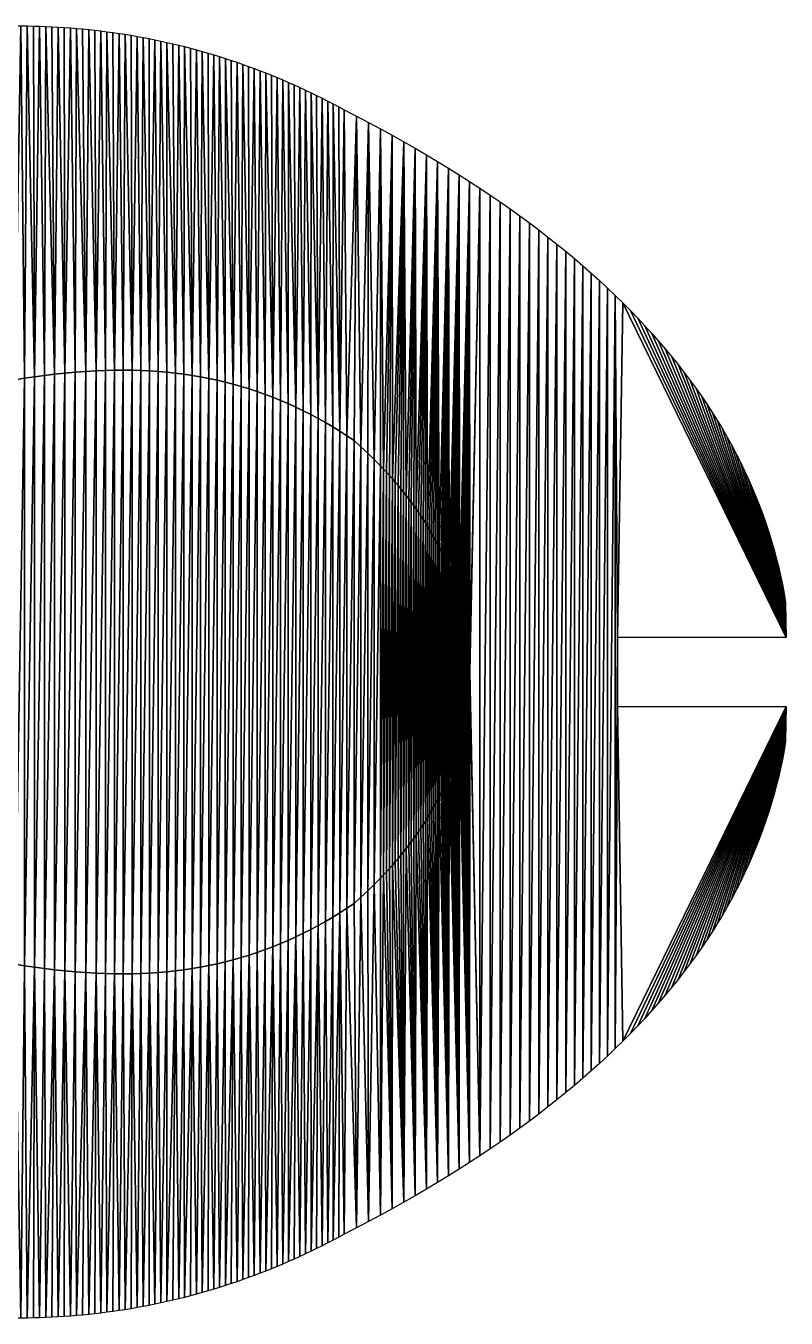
# Model space of a CAD drawing. Extents: x 10 to 917, y 10 to 841.
# Drawn here: x 845.3 to 915.1, y 301.6 to 420.3 of the extents above; entities that cross this region are included whole.
import ezdxf

# ---------------------------------------------------------------- set-up
doc = ezdxf.new("R2010")
doc.units = 0
doc.header["$MEASUREMENT"] = 0
doc.layers.get('0').update_dxf_attribs({"linetype": 'CONTINUOUS'})

msp = doc.modelspace()

# ---------------------------------------------------------------- linework, layer by layer
for p, q in [((844.81, 420.28), (845.39, 420.27)), ((845.39, 420.27), (845.96, 420.26)), ((845.96, 420.26), (846.53, 420.24)), ((846.53, 420.24), (847.1, 420.22)), ((847.1, 420.22), (847.66, 420.2)), ((847.66, 420.2), (848.23, 420.17)), ((848.23, 420.17), (848.8, 420.13)), ((848.8, 420.13), (849.36, 420.09)), ((849.36, 420.09), (849.92, 420.04)), ((849.92, 420.04), (850.48, 419.99)), ((850.48, 419.99), (851.04, 419.94)), ((851.04, 419.94), (851.6, 419.88)), ((851.6, 419.88), (852.16, 419.81)), ((852.16, 419.81), (852.72, 419.74)), ((852.72, 419.74), (853.27, 419.66)), ((853.27, 419.66), (853.83, 419.58)), ((853.83, 419.58), (854.38, 419.5)), ((854.38, 419.5), (854.93, 419.41)), ((854.93, 419.41), (855.49, 419.31)), ((855.49, 419.31), (856.04, 419.21)), ((856.04, 419.21), (856.58, 419.11)), ((856.58, 419.11), (857.13, 419)), ((857.13, 419), (857.68, 418.88)), ((857.68, 418.88), (858.22, 418.76)), ((858.22, 418.76), (858.77, 418.64)), ((858.77, 418.64), (859.31, 418.5)), ((859.31, 418.5), (859.85, 418.37)), ((859.85, 418.37), (860.39, 418.23)), ((860.39, 418.23), (860.93, 418.08)), ((860.93, 418.08), (861.47, 417.93)), ((861.47, 417.93), (862, 417.78)), ((862, 417.78), (862.54, 417.62)), ((862.54, 417.62), (863.07, 417.45)), ((863.07, 417.45), (863.61, 417.28)), ((863.61, 417.28), (864.14, 417.11)), ((864.14, 417.11), (864.67, 416.93)), ((864.67, 416.93), (865.2, 416.74)), ((865.2, 416.74), (865.73, 416.55)), ((865.73, 416.55), (866.25, 416.36)), ((866.25, 416.36), (866.78, 416.16)), ((866.78, 416.16), (867.3, 415.95)), ((867.3, 415.95), (867.83, 415.74)), ((867.83, 415.74), (868.35, 415.53)), ((868.35, 415.53), (868.87, 415.31)), ((868.87, 415.31), (869.39, 415.08)), ((869.39, 415.08), (869.91, 414.85)), ((869.91, 414.85), (870.43, 414.62)), ((870.43, 414.62), (870.94, 414.38)), ((870.94, 414.38), (871.46, 414.14)), ((871.46, 414.14), (871.97, 413.89)), ((871.97, 413.89), (872.48, 413.63)), ((872.48, 413.63), (872.99, 413.37)), ((872.99, 413.37), (873.5, 413.11)), ((873.5, 413.11), (874.01, 412.84)), ((874.01, 412.84), (874.52, 412.56)), ((874.52, 412.56), (875.65, 411.99)), ((875.65, 411.99), (876.75, 411.4)), ((876.75, 411.4), (877.85, 410.82)), ((877.85, 410.82), (878.92, 410.23)), ((878.92, 410.23), (879.99, 409.63)), ((879.99, 409.63), (881.03, 409.03)), ((881.03, 409.03), (882.06, 408.43)), ((882.06, 408.43), (883.08, 407.83)), ((883.08, 407.83), (884.08, 407.22)), ((884.08, 407.22), (885.06, 406.6)), ((885.06, 406.6), (886.03, 405.98)), ((886.03, 405.98), (886.98, 405.36)), ((886.98, 405.36), (887.92, 404.73)), ((887.92, 404.73), (888.84, 404.1)), ((888.84, 404.1), (889.75, 403.46)), ((889.75, 403.46), (890.64, 402.82)), ((890.64, 402.82), (891.52, 402.18)), ((891.52, 402.18), (892.37, 401.53)), ((892.37, 401.53), (893.22, 400.88)), ((893.22, 400.88), (894.05, 400.23)), ((894.05, 400.23), (894.86, 399.57)), ((894.86, 399.57), (895.66, 398.9)), ((895.66, 398.9), (896.44, 398.23)), ((896.44, 398.23), (897.2, 397.56)), ((897.2, 397.56), (897.95, 396.88)), ((897.95, 396.88), (898.69, 396.2)), ((898.69, 396.2), (899.41, 395.52)), ((899.41, 395.52), (900.11, 394.83)), ((900.11, 394.83), (900.8, 394.14)), ((900.8, 394.14), (901.47, 393.44)), ((901.47, 393.44), (902.13, 392.74)), ((902.13, 392.74), (902.77, 392.03)), ((902.77, 392.03), (903.39, 391.32)), ((903.39, 391.32), (904, 390.61)), ((904, 390.61), (904.6, 389.89)), ((904.6, 389.89), (905.18, 389.17)), ((846.98, 388.17), (846.06, 388.05)), ((847.91, 388.28), (846.98, 388.17)), ((848.86, 388.37), (847.91, 388.28)), ((849.81, 388.46), (848.86, 388.37)), ((850.77, 388.53), (849.81, 388.46)), ((851.74, 388.59), (850.77, 388.53)), ((852.57, 388.63), (851.74, 388.59)), ((853.4, 388.65), (852.57, 388.63)), ((854.21, 388.66), (853.4, 388.65)), ((855.03, 388.65), (854.21, 388.66)), ((855.83, 388.63), (855.03, 388.65)), ((856.64, 388.59), (855.83, 388.63)), ((857.43, 388.54), (856.64, 388.59)), ((858.22, 388.47), (857.43, 388.54)), ((859, 388.38), (858.22, 388.47)), ((859.78, 388.28), (859, 388.38)), ((860.55, 388.17), (859.78, 388.28)), ((861.32, 388.04), (860.55, 388.17)), ((905.18, 389.17), (905.74, 388.44)), ((905.74, 388.44), (906.29, 387.71)), ((846.06, 388.05), (845.15, 387.92)), ((862.08, 387.89), (861.32, 388.04)), ((862.83, 387.73), (862.08, 387.89)), ((863.58, 387.55), (862.83, 387.73)), ((864.32, 387.36), (863.58, 387.55)), ((865.06, 387.15), (864.32, 387.36)), ((865.79, 386.93), (865.06, 387.15)), ((906.29, 387.71), (906.82, 386.98)), ((906.82, 386.98), (907.34, 386.24)), ((866.52, 386.69), (865.79, 386.93)), ((867.24, 386.43), (866.52, 386.69)), ((867.95, 386.16), (867.24, 386.43)), ((868.66, 385.88), (867.95, 386.16)), ((869.36, 385.58), (868.66, 385.88)), ((907.34, 386.24), (907.84, 385.5)), ((870.06, 385.26), (869.36, 385.58)), ((870.75, 384.93), (870.06, 385.26)), ((871.43, 384.58), (870.75, 384.93)), ((872.11, 384.22), (871.43, 384.58)), ((907.84, 385.5), (908.32, 384.75)), ((908.32, 384.75), (908.79, 384)), ((872.78, 383.84), (872.11, 384.22)), ((873.45, 383.45), (872.78, 383.84)), ((874.11, 383.04), (873.45, 383.45)), ((908.79, 384), (909.25, 383.25)), ((874.76, 382.62), (874.11, 383.04)), ((875.41, 382.18), (874.76, 382.62)), ((909.25, 383.25), (909.68, 382.49)), ((909.68, 382.49), (910.11, 381.73)), ((876.05, 381.61), (875.41, 382.18)), ((876.67, 381.03), (876.05, 381.61)), ((877.26, 380.45), (876.67, 381.03)), ((910.11, 381.73), (910.51, 380.96)), ((877.84, 379.86), (877.26, 380.45)), ((878.12, 379.57), (877.84, 379.86)), ((910.51, 380.96), (910.91, 380.19)), ((910.91, 380.19), (911.28, 379.41)), ((878.4, 379.27), (878.12, 379.57)), ((878.67, 378.97), (878.4, 379.27)), ((878.94, 378.67), (878.67, 378.97)), ((879.2, 378.37), (878.94, 378.67)), ((911.28, 379.41), (911.64, 378.63)), ((879.46, 378.07), (879.2, 378.37)), ((879.71, 377.76), (879.46, 378.07)), ((879.96, 377.45), (879.71, 377.76)), ((911.64, 378.63), (911.99, 377.85)), ((911.99, 377.85), (912.32, 377.06)), ((880.2, 377.15), (879.96, 377.45)), ((880.44, 376.84), (880.2, 377.15)), ((880.67, 376.52), (880.44, 376.84)), ((880.9, 376.21), (880.67, 376.52)), ((912.32, 377.06), (912.63, 376.27)), ((912.63, 376.27), (912.93, 375.48)), ((881.12, 375.9), (880.9, 376.21)), ((881.34, 375.58), (881.12, 375.9)), ((881.55, 375.26), (881.34, 375.58)), ((881.76, 374.95), (881.55, 375.26)), ((912.93, 375.48), (913.21, 374.68)), ((881.96, 374.63), (881.76, 374.95)), ((882.16, 374.3), (881.96, 374.63)), ((882.35, 373.98), (882.16, 374.3)), ((882.54, 373.65), (882.35, 373.98)), ((913.21, 374.68), (913.48, 373.87)), ((882.72, 373.33), (882.54, 373.65)), ((882.9, 373), (882.72, 373.33)), ((883.08, 372.67), (882.9, 373)), ((913.48, 373.87), (913.73, 373.06)), ((913.73, 373.06), (913.96, 372.25)), ((883.24, 372.34), (883.08, 372.67)), ((883.41, 372.01), (883.24, 372.34)), ((883.57, 371.67), (883.41, 372.01)), ((883.72, 371.34), (883.57, 371.67)), ((913.96, 372.25), (914.18, 371.43)), ((883.87, 371), (883.72, 371.34)), ((884.02, 370.66), (883.87, 371)), ((884.15, 370.32), (884.02, 370.66)), ((914.18, 371.43), (914.39, 370.61)), ((914.39, 370.61), (914.58, 369.79)), ((884.29, 369.98), (884.15, 370.32)), ((884.42, 369.63), (884.29, 369.98)), ((884.54, 369.29), (884.42, 369.63)), ((884.66, 368.94), (884.54, 369.29)), ((914.58, 369.79), (914.75, 368.96)), ((884.78, 368.59), (884.66, 368.94)), ((884.89, 368.24), (884.78, 368.59)), ((884.99, 367.89), (884.89, 368.24)), ((914.75, 368.96), (914.91, 368.13)), ((914.91, 368.13), (915.05, 367.29)), ((885.09, 367.54), (884.99, 367.89)), ((885.19, 367.19), (885.09, 367.54)), ((885.28, 366.83), (885.19, 367.19)), ((885.37, 366.47), (885.28, 366.83)), ((915.05, 367.29), (915.1, 364.1)), ((885.45, 366.11), (885.37, 366.47)), ((885.52, 365.75), (885.45, 366.11)), ((885.59, 365.39), (885.52, 365.75)), ((885.66, 365.03), (885.59, 365.39)), ((885.72, 364.66), (885.66, 365.03)), ((885.78, 364.3), (885.72, 364.66)), ((885.83, 363.93), (885.78, 364.3)), ((885.87, 363.56), (885.83, 363.93)), ((885.91, 363.19), (885.87, 363.56)), ((915.1, 364.1), (899.61, 364.1)), ((899.61, 364.1), (899.61, 360.93)), ((885.95, 362.82), (885.91, 363.19)), ((885.98, 362.44), (885.95, 362.82)), ((886.01, 362.07), (885.98, 362.44)), ((886.03, 361.69), (886.01, 362.07)), ((886.05, 361.31), (886.03, 361.69)), ((886.06, 360.93), (886.05, 361.31)), ((886.05, 360.55), (886.06, 360.93)), ((899.61, 360.93), (899.61, 357.76)), ((885.98, 359.42), (886.01, 359.79)), ((886.01, 359.79), (886.03, 360.17)), ((886.03, 360.17), (886.05, 360.55)), ((885.87, 358.3), (885.91, 358.67)), ((885.91, 358.67), (885.95, 359.04)), ((885.95, 359.04), (885.98, 359.42)), ((885.72, 357.2), (885.78, 357.56)), ((885.78, 357.56), (885.83, 357.93)), ((885.83, 357.93), (885.87, 358.3)), ((899.61, 357.76), (915.1, 357.76)), ((915.1, 357.76), (915.05, 354.57)), ((885.45, 355.75), (885.52, 356.11)), ((885.52, 356.11), (885.59, 356.47)), ((885.59, 356.47), (885.66, 356.83)), ((885.66, 356.83), (885.72, 357.2)), ((885.19, 354.67), (885.28, 355.03)), ((885.28, 355.03), (885.37, 355.39)), ((885.37, 355.39), (885.45, 355.75)), ((884.89, 353.62), (884.99, 353.97)), ((884.99, 353.97), (885.09, 354.32)), ((885.09, 354.32), (885.19, 354.67)), ((914.91, 353.73), (914.75, 352.9)), ((915.05, 354.57), (914.91, 353.73)), ((884.42, 352.23), (884.54, 352.57)), ((884.54, 352.57), (884.66, 352.92)), ((884.66, 352.92), (884.78, 353.27)), ((884.78, 353.27), (884.89, 353.62)), ((914.75, 352.9), (914.58, 352.07)), ((884.02, 351.2), (884.15, 351.54)), ((884.15, 351.54), (884.29, 351.88)), ((884.29, 351.88), (884.42, 352.23)), ((914.58, 352.07), (914.39, 351.25)), ((883.41, 349.86), (883.57, 350.19)), ((883.57, 350.19), (883.72, 350.53)), ((883.72, 350.53), (883.87, 350.86)), ((883.87, 350.86), (884.02, 351.2)), ((914.18, 350.43), (913.96, 349.61)), ((914.39, 351.25), (914.18, 350.43)), ((882.9, 348.86), (883.08, 349.19)), ((883.08, 349.19), (883.24, 349.52)), ((883.24, 349.52), (883.41, 349.86)), ((913.96, 349.61), (913.73, 348.8)), ((882.16, 347.56), (882.35, 347.88)), ((882.35, 347.88), (882.54, 348.21)), ((882.54, 348.21), (882.72, 348.53)), ((882.72, 348.53), (882.9, 348.86)), ((913.48, 347.99), (913.21, 347.19)), ((913.73, 348.8), (913.48, 347.99)), ((881.34, 346.28), (881.55, 346.6)), ((881.55, 346.6), (881.76, 346.92)), ((881.76, 346.92), (881.96, 347.24)), ((881.96, 347.24), (882.16, 347.56)), ((913.21, 347.19), (912.93, 346.39)), ((880.67, 345.34), (880.9, 345.65)), ((880.9, 345.65), (881.12, 345.96)), ((881.12, 345.96), (881.34, 346.28)), ((912.63, 345.59), (912.32, 344.8)), ((912.93, 346.39), (912.63, 345.59)), ((879.71, 344.1), (879.96, 344.41)), ((879.96, 344.41), (880.2, 344.72)), ((880.2, 344.72), (880.44, 345.03)), ((880.44, 345.03), (880.67, 345.34)), ((912.32, 344.8), (911.99, 344.01)), ((878.67, 342.89), (878.94, 343.19)), ((878.94, 343.19), (879.2, 343.49)), ((879.2, 343.49), (879.46, 343.8)), ((879.46, 343.8), (879.71, 344.1)), ((911.64, 343.23), (911.28, 342.45)), ((911.99, 344.01), (911.64, 343.23)), ((877.26, 341.41), (877.84, 342)), ((877.84, 342), (878.12, 342.29)), ((878.12, 342.29), (878.4, 342.59)), ((878.4, 342.59), (878.67, 342.89)), ((911.28, 342.45), (910.91, 341.67)), ((876.05, 340.25), (876.67, 340.83)), ((876.67, 340.83), (877.26, 341.41)), ((910.51, 340.9), (910.11, 340.13)), ((910.91, 341.67), (910.51, 340.9)), ((874.76, 339.24), (875.41, 339.68)), ((875.41, 339.68), (876.05, 340.25)), ((910.11, 340.13), (909.68, 339.37)), ((872.78, 338.02), (873.45, 338.41)), ((873.45, 338.41), (874.11, 338.82)), ((874.11, 338.82), (874.76, 339.24)), ((909.25, 338.61), (908.79, 337.86)), ((909.68, 339.37), (909.25, 338.61)), ((870.75, 336.93), (871.43, 337.28)), ((871.43, 337.28), (872.11, 337.64)), ((872.11, 337.64), (872.78, 338.02)), ((908.32, 337.11), (907.84, 336.36)), ((908.79, 337.86), (908.32, 337.11)), ((867.95, 335.7), (868.66, 335.98)), ((868.66, 335.98), (869.36, 336.28)), ((869.36, 336.28), (870.06, 336.6)), ((870.06, 336.6), (870.75, 336.93)), ((907.84, 336.36), (907.34, 335.62)), ((865.06, 334.71), (865.79, 334.93)), ((865.79, 334.93), (866.52, 335.17)), ((866.52, 335.17), (867.24, 335.43)), ((867.24, 335.43), (867.95, 335.7)), ((906.82, 334.88), (906.29, 334.15)), ((907.34, 335.62), (906.82, 334.88)), ((845.15, 333.94), (846.06, 333.81)), ((846.06, 333.81), (846.98, 333.69)), ((846.98, 333.69), (847.91, 333.58)), ((847.91, 333.58), (848.86, 333.49)), ((859, 333.48), (859.78, 333.58)), ((859.78, 333.58), (860.55, 333.69)), ((860.55, 333.69), (861.32, 333.82)), ((861.32, 333.82), (862.08, 333.97)), ((862.08, 333.97), (862.83, 334.13)), ((862.83, 334.13), (863.58, 334.31)), ((863.58, 334.31), (864.32, 334.5)), ((864.32, 334.5), (865.06, 334.71)), ((906.29, 334.15), (905.74, 333.42)), ((848.86, 333.49), (849.81, 333.4)), ((849.81, 333.4), (850.77, 333.33)), ((850.77, 333.33), (851.74, 333.27)), ((851.74, 333.27), (852.57, 333.23)), ((852.57, 333.23), (853.4, 333.21)), ((853.4, 333.21), (854.21, 333.2)), ((854.21, 333.2), (855.03, 333.21)), ((855.03, 333.21), (855.83, 333.23)), ((855.83, 333.23), (856.64, 333.27)), ((856.64, 333.27), (857.43, 333.32)), ((857.43, 333.32), (858.22, 333.39)), ((858.22, 333.39), (859, 333.48)), ((905.18, 332.69), (904.6, 331.97)), ((905.74, 333.42), (905.18, 332.69)), ((904, 331.25), (903.39, 330.54)), ((904.6, 331.97), (904, 331.25)), ((903.39, 330.54), (902.77, 329.83)), ((902.13, 329.12), (901.47, 328.42)), ((902.77, 329.83), (902.13, 329.12)), ((900.8, 327.72), (900.11, 327.03)), ((901.47, 328.42), (900.8, 327.72)), ((900.11, 327.03), (899.41, 326.34)), ((898.69, 325.66), (897.95, 324.98)), ((899.41, 326.34), (898.69, 325.66)), ((897.2, 324.3), (896.44, 323.63)), ((897.95, 324.98), (897.2, 324.3)), ((895.66, 322.96), (894.86, 322.3)), ((896.44, 323.63), (895.66, 322.96)), ((894.86, 322.3), (894.05, 321.64)), ((893.22, 320.98), (892.37, 320.33)), ((894.05, 321.64), (893.22, 320.98)), ((891.52, 319.68), (890.64, 319.04)), ((892.37, 320.33), (891.52, 319.68)), ((889.75, 318.4), (888.84, 317.76)), ((890.64, 319.04), (889.75, 318.4)), ((887.92, 317.13), (886.98, 316.5)), ((888.84, 317.76), (887.92, 317.13)), ((886.03, 315.88), (885.06, 315.26)), ((886.98, 316.5), (886.03, 315.88)), ((884.08, 314.65), (883.08, 314.04)), ((885.06, 315.26), (884.08, 314.65)), ((882.06, 313.43), (881.03, 312.83)), ((883.08, 314.04), (882.06, 313.43)), ((879.99, 312.23), (878.92, 311.63)), ((881.03, 312.83), (879.99, 312.23)), ((877.85, 311.04), (876.75, 310.46)), ((878.92, 311.63), (877.85, 311.04)), ((875.65, 309.88), (874.52, 309.3)), ((876.75, 310.46), (875.65, 309.88)), ((873.5, 308.75), (872.99, 308.49)), ((874.01, 309.02), (873.5, 308.75)), ((874.52, 309.3), (874.01, 309.02)), ((870.94, 307.48), (870.43, 307.24)), ((871.46, 307.73), (870.94, 307.48)), ((871.97, 307.98), (871.46, 307.73)), ((872.48, 308.23), (871.97, 307.98)), ((872.99, 308.49), (872.48, 308.23)), ((868.35, 306.33), (867.83, 306.12)), ((868.87, 306.55), (868.35, 306.33)), ((869.39, 306.78), (868.87, 306.55)), ((869.91, 307.01), (869.39, 306.78)), ((870.43, 307.24), (869.91, 307.01)), ((865.2, 305.12), (864.67, 304.93)), ((865.73, 305.31), (865.2, 305.12)), ((866.25, 305.5), (865.73, 305.31)), ((866.78, 305.7), (866.25, 305.5)), ((867.3, 305.91), (866.78, 305.7)), ((867.83, 306.12), (867.3, 305.91)), ((861.47, 303.93), (860.93, 303.78)), ((862, 304.08), (861.47, 303.93)), ((862.54, 304.24), (862, 304.08)), ((863.07, 304.41), (862.54, 304.24)), ((863.61, 304.58), (863.07, 304.41)), ((864.14, 304.75), (863.61, 304.58)), ((864.67, 304.93), (864.14, 304.75)), ((856.58, 302.75), (856.04, 302.65)), ((857.13, 302.86), (856.58, 302.75)), ((857.68, 302.98), (857.13, 302.86)), ((858.22, 303.1), (857.68, 302.98)), ((858.77, 303.23), (858.22, 303.1)), ((859.31, 303.36), (858.77, 303.23)), ((859.85, 303.49), (859.31, 303.36)), ((860.39, 303.63), (859.85, 303.49)), ((860.93, 303.78), (860.39, 303.63)), ((845.39, 301.59), (844.81, 301.58)), ((845.96, 301.6), (845.39, 301.59)), ((846.53, 301.62), (845.96, 301.6)), ((847.1, 301.64), (846.53, 301.62)), ((847.66, 301.66), (847.1, 301.64)), ((848.23, 301.69), (847.66, 301.66)), ((848.8, 301.73), (848.23, 301.69)), ((849.36, 301.77), (848.8, 301.73)), ((849.92, 301.82), (849.36, 301.77)), ((850.48, 301.87), (849.92, 301.82)), ((851.04, 301.92), (850.48, 301.87)), ((851.6, 301.98), (851.04, 301.92)), ((852.16, 302.05), (851.6, 301.98)), ((852.72, 302.12), (852.16, 302.05)), ((853.27, 302.2), (852.72, 302.12)), ((853.83, 302.28), (853.27, 302.2)), ((854.38, 302.36), (853.83, 302.28)), ((854.93, 302.45), (854.38, 302.36)), ((855.49, 302.55), (854.93, 302.45)), ((856.04, 302.65), (855.49, 302.55))]:
    msp.add_line(p, q)

# ---------------------------------------------------------------- meshes
mesh = msp.add_polyface()
corners = [(823.85, 379.45), (825.24, 418.07), (824.47, 379.91), (825.1, 380.36), (825.75, 380.8), (826.95, 418.24), (826.4, 381.23), (827.06, 381.64), (828.55, 418.4), (827.73, 382.05), (828.42, 382.44), (829.11, 382.82), (830.05, 418.56), (829.82, 383.18), (830.53, 383.54), (831.46, 418.72), (831.25, 383.88), (831.99, 384.21), (832.76, 418.88), (832.74, 384.53), (833.49, 384.84), (833.97, 419.04), (834.26, 385.14), (835.07, 419.2), (835.03, 385.42), (835.82, 385.7), (836.08, 419.35), (836.62, 385.96), (836.98, 419.5), (837.42, 386.21), (837.79, 419.66), (838.24, 386.44), (838.15, 419.73), (838.49, 419.81), (839.07, 386.67), (838.81, 419.88), (839.1, 419.96), (839.91, 386.88), (839.37, 420.03), (839.61, 420.11), (840.19, 420.15), (840.76, 387.09), (840.77, 420.18), (841.61, 387.28), (841.35, 420.21), (841.93, 420.23), (842.48, 387.45), (842.51, 420.25), (843.36, 387.62), (843.09, 420.27), (843.66, 420.28), (844.25, 387.78), (844.24, 420.28), (844.81, 420.28), (845.15, 387.92), (845.39, 420.27), (846.06, 388.05)]
mesh.append_faces([[corners[k] for k in face] for face in [(0, 1, 2), (2, 1, 3), (3, 1, 4), (4, 5, 6), (6, 5, 7), (7, 8, 9), (9, 8, 10), (10, 8, 11), (11, 12, 13), (13, 12, 14), (14, 15, 16), (16, 15, 17), (17, 18, 19), (19, 18, 20), (20, 21, 22), (22, 23, 24), (24, 23, 25), (25, 26, 27), (27, 28, 29), (29, 30, 31), (31, 33, 34), (34, 36, 37), (37, 40, 41), (41, 42, 43), (43, 45, 46), (46, 47, 48), (48, 50, 51), (51, 53, 54), (54, 55, 56)]], dxfattribs={"vtx0": -1, "vtx1": -1})
mesh.append_faces([[corners[k] for k in face] for face in [(4, 1, 5), (7, 5, 8), (11, 8, 12), (14, 12, 15), (17, 15, 18), (20, 18, 21), (22, 21, 23), (25, 23, 26), (27, 26, 28), (29, 28, 30), (31, 30, 32), (31, 32, 33), (34, 33, 35), (34, 35, 36), (37, 36, 38), (37, 38, 39), (37, 39, 40), (41, 40, 42), (43, 42, 44), (43, 44, 45), (46, 45, 47), (48, 47, 49), (48, 49, 50), (51, 50, 52), (51, 52, 53), (54, 53, 55)]], dxfattribs={"vtx0": -1, "vtx2": -1})
mesh = msp.add_polyface()
corners = [(846.06, 388.05), (845.39, 420.27), (845.96, 420.26), (846.53, 420.24), (846.98, 388.17), (847.1, 420.22), (847.91, 388.28), (847.66, 420.2), (848.23, 420.17), (848.86, 388.37), (848.8, 420.13), (849.36, 420.09), (849.81, 388.46), (849.92, 420.04), (850.77, 388.53), (850.48, 419.99), (851.04, 419.94), (851.74, 388.59), (851.6, 419.88), (852.16, 419.81), (852.57, 388.63), (852.72, 419.74), (853.4, 388.65), (853.27, 419.66), (853.83, 419.58), (854.21, 388.66), (854.38, 419.5), (855.03, 388.65), (854.93, 419.41), (855.49, 419.31), (855.83, 388.63), (856.04, 419.21), (856.64, 388.59), (856.58, 419.11), (857.13, 419), (857.43, 388.54), (857.68, 418.88), (858.22, 388.47), (858.22, 418.76), (859, 388.38), (858.77, 418.64), (859.31, 418.5), (859.78, 388.28), (859.85, 418.37), (860.55, 388.17), (860.39, 418.23), (860.93, 418.08), (861.32, 388.04), (861.47, 417.93), (862.08, 387.89), (862, 417.78), (862.54, 417.62), (862.83, 387.73), (863.07, 417.45), (863.58, 387.55), (863.61, 417.28)]
mesh.append_faces([[corners[k] for k in face] for face in [(0, 3, 4), (4, 5, 6), (6, 8, 9), (9, 11, 12), (12, 13, 14), (14, 16, 17), (17, 19, 20), (20, 21, 22), (22, 24, 25), (25, 26, 27), (27, 29, 30), (30, 31, 32), (32, 34, 35), (35, 36, 37), (37, 38, 39), (39, 41, 42), (42, 43, 44), (44, 46, 47), (47, 48, 49), (49, 51, 52), (52, 53, 54)]], dxfattribs={"vtx0": -1, "vtx1": -1})
mesh.append_faces([[corners[k] for k in face] for face in [(0, 1, 2), (0, 2, 3), (4, 3, 5), (6, 5, 7), (6, 7, 8), (9, 8, 10), (9, 10, 11), (12, 11, 13), (14, 13, 15), (14, 15, 16), (17, 16, 18), (17, 18, 19), (20, 19, 21), (22, 21, 23), (22, 23, 24), (25, 24, 26), (27, 26, 28), (27, 28, 29), (30, 29, 31), (32, 31, 33), (32, 33, 34), (35, 34, 36), (37, 36, 38), (39, 38, 40), (39, 40, 41), (42, 41, 43), (44, 43, 45), (44, 45, 46), (47, 46, 48), (49, 48, 50), (49, 50, 51), (52, 51, 53), (54, 53, 55)]], dxfattribs={"vtx0": -1, "vtx2": -1})
mesh = msp.add_polyface()
corners = [(863.58, 387.55), (863.61, 417.28), (864.32, 387.36), (864.14, 417.11), (864.67, 416.93), (865.06, 387.15), (865.2, 416.74), (865.79, 386.93), (865.73, 416.55), (866.25, 416.36), (866.52, 386.69), (866.78, 416.16), (867.24, 386.43), (867.3, 415.95), (867.95, 386.16), (867.83, 415.74), (868.35, 415.53), (868.66, 385.88), (868.87, 415.31), (869.36, 385.58), (869.39, 415.08), (870.06, 385.26), (869.91, 414.85), (870.43, 414.62), (870.75, 384.93), (870.94, 414.38), (871.43, 384.58), (871.46, 414.14), (872.11, 384.22), (871.97, 413.89), (872.48, 413.63), (872.78, 383.84), (872.99, 413.37), (873.45, 383.45), (873.5, 413.11), (874.11, 383.04), (874.01, 412.84), (874.52, 412.56), (874.76, 382.62), (875.65, 411.99), (875.41, 382.18), (876.05, 381.61), (876.75, 411.4), (876.67, 381.03), (877.26, 380.45), (877.85, 410.82), (877.84, 379.86), (878.12, 379.57), (878.92, 410.23), (878.4, 379.27), (878.67, 378.97), (878.94, 378.67), (879.99, 409.63), (879.2, 378.37), (879.46, 378.07), (879.71, 377.76), (879.96, 377.45)]
mesh.append_faces([[corners[k] for k in face] for face in [(0, 1, 2), (2, 4, 5), (5, 6, 7), (7, 9, 10), (10, 11, 12), (12, 13, 14), (14, 16, 17), (17, 18, 19), (19, 20, 21), (21, 23, 24), (24, 25, 26), (26, 27, 28), (28, 30, 31), (31, 32, 33), (33, 34, 35), (35, 37, 38), (38, 39, 40), (40, 39, 41), (41, 42, 43), (43, 42, 44), (44, 45, 46), (46, 45, 47), (47, 48, 49), (49, 48, 50), (50, 48, 51), (51, 52, 53), (53, 52, 54), (54, 52, 55), (55, 52, 56)]], dxfattribs={"vtx0": -1, "vtx1": -1})
mesh.append_faces([[corners[k] for k in face] for face in [(2, 1, 3), (2, 3, 4), (5, 4, 6), (7, 6, 8), (7, 8, 9), (10, 9, 11), (12, 11, 13), (14, 13, 15), (14, 15, 16), (17, 16, 18), (19, 18, 20), (21, 20, 22), (21, 22, 23), (24, 23, 25), (26, 25, 27), (28, 27, 29), (28, 29, 30), (31, 30, 32), (33, 32, 34), (35, 34, 36), (35, 36, 37), (38, 37, 39), (41, 39, 42), (44, 42, 45), (47, 45, 48), (51, 48, 52)]], dxfattribs={"vtx0": -1, "vtx2": -1})
mesh = msp.add_polyface()
corners = [(879.96, 377.45), (879.99, 409.63), (880.2, 377.15), (881.03, 409.03), (880.44, 376.84), (880.67, 376.52), (880.9, 376.21), (881.12, 375.9), (882.06, 408.43), (881.34, 375.58), (881.55, 375.26), (881.76, 374.95), (881.96, 374.63), (882.16, 374.3), (883.08, 407.83), (882.35, 373.98), (882.54, 373.65), (882.72, 373.33), (882.9, 373), (883.08, 372.67), (883.24, 372.34), (884.08, 407.22), (883.41, 372.01), (883.57, 371.67), (883.72, 371.34), (883.87, 371), (884.02, 370.66), (884.15, 370.32), (885.06, 406.6), (884.29, 369.98), (884.42, 369.63), (884.54, 369.29), (884.66, 368.94), (884.78, 368.59), (884.89, 368.24), (884.99, 367.89), (885.09, 367.54), (886.03, 405.98), (885.19, 367.19), (885.28, 366.83), (885.37, 366.47), (885.45, 366.11), (885.52, 365.75), (886.05, 361.31), (886.98, 405.36), (899.61, 364.1), (899.41, 395.52), (900.11, 394.83), (915.1, 364.1), (900.8, 394.14), (901.47, 393.44), (902.13, 392.74), (902.77, 392.03), (903.39, 391.32), (904, 390.61), (904.6, 389.89), (905.18, 389.17), (905.74, 388.44), (906.29, 387.71), (906.82, 386.98), (907.34, 386.24)]
mesh.append_faces([[corners[k] for k in face] for face in [(0, 1, 2), (2, 3, 4), (4, 3, 5), (5, 3, 6), (6, 3, 7), (7, 8, 9), (9, 8, 10), (10, 8, 11), (11, 8, 12), (12, 8, 13), (13, 14, 15), (15, 14, 16), (16, 14, 17), (17, 14, 18), (18, 14, 19), (19, 14, 20), (20, 21, 22), (22, 21, 23), (23, 21, 24), (24, 21, 25), (25, 21, 26), (26, 21, 27), (27, 28, 29), (29, 28, 30), (30, 28, 31), (31, 28, 32), (32, 28, 33), (33, 28, 34), (34, 28, 35), (35, 28, 36), (36, 37, 38), (38, 37, 39), (39, 37, 40), (40, 37, 41), (41, 37, 42)]], dxfattribs={"vtx0": -1, "vtx1": -1})
mesh.append_faces([[corners[k] for k in face] for face in [(2, 1, 3), (7, 3, 8), (13, 8, 14), (20, 14, 21), (27, 21, 28), (36, 28, 37), (43, 37, 44), (45, 46, 47), (48, 47, 49), (48, 49, 50), (48, 50, 51), (48, 51, 52), (48, 52, 53), (48, 53, 54), (48, 54, 55), (48, 55, 56), (48, 56, 57), (48, 57, 58), (48, 58, 59), (48, 59, 60)]], dxfattribs={"vtx0": -1, "vtx2": -1})
mesh = msp.add_polyface()
corners = [(885.52, 365.75), (886.03, 405.98), (885.59, 365.39), (885.66, 365.03), (885.72, 364.66), (885.78, 364.3), (885.83, 363.93), (885.87, 363.56), (885.91, 363.19), (885.95, 362.82), (885.98, 362.44), (886.01, 362.07), (886.03, 361.69), (886.05, 361.31), (886.98, 405.36), (886.06, 360.93), (886.98, 316.5), (887.92, 404.73), (887.92, 317.13), (888.84, 404.1), (888.84, 317.76), (889.75, 403.46), (889.75, 318.4), (890.64, 402.82), (890.64, 319.04), (891.52, 402.18), (891.52, 319.68), (892.37, 401.53), (892.37, 320.33), (893.22, 400.88), (893.22, 320.98), (894.05, 400.23), (894.05, 321.64), (894.86, 399.57), (894.86, 322.3), (895.66, 398.9), (895.66, 322.96), (896.44, 398.23), (896.44, 323.63), (897.2, 397.56), (897.2, 324.3), (897.95, 396.88), (897.95, 324.98), (898.69, 396.2), (898.69, 325.66), (899.41, 395.52), (899.41, 326.34), (899.61, 364.1), (900.11, 394.83), (915.1, 364.1), (907.34, 386.24), (907.84, 385.5), (908.32, 384.75), (908.79, 384), (909.25, 383.25), (909.68, 382.49), (910.11, 381.73), (910.51, 380.96), (910.91, 380.19), (911.28, 379.41), (911.64, 378.63), (911.99, 377.85), (912.32, 377.06), (912.63, 376.27), (912.93, 375.48), (913.21, 374.68), (913.48, 373.87), (913.73, 373.06), (913.96, 372.25), (914.18, 371.43), (914.39, 370.61), (914.58, 369.79), (914.75, 368.96), (914.91, 368.13), (915.05, 367.29), (899.61, 357.76), (899.61, 360.93)]
mesh.append_faces([[corners[k] for k in face] for face in [(49, 73, 74), (75, 47, 76)]], dxfattribs={"vtx0": -1})
mesh.append_faces([[corners[k] for k in face] for face in [(0, 1, 2), (2, 1, 3), (3, 1, 4), (4, 1, 5), (5, 1, 6), (6, 1, 7), (7, 1, 8), (8, 1, 9), (9, 1, 10), (10, 1, 11), (11, 1, 12), (12, 1, 13), (13, 14, 15), (47, 48, 49)]], dxfattribs={"vtx0": -1, "vtx1": -1})
mesh.append_faces([[corners[k] for k in face] for face in [(46, 45, 47)]], dxfattribs={"vtx0": -1, "vtx1": -1, "vtx2": -1})
mesh.append_faces([[corners[k] for k in face] for face in [(16, 14, 17), (18, 17, 19), (20, 19, 21), (22, 21, 23), (24, 23, 25), (26, 25, 27), (28, 27, 29), (30, 29, 31), (32, 31, 33), (34, 33, 35), (36, 35, 37), (38, 37, 39), (40, 39, 41), (42, 41, 43), (44, 43, 45), (49, 50, 51), (49, 51, 52), (49, 52, 53), (49, 53, 54), (49, 54, 55), (49, 55, 56), (49, 56, 57), (49, 57, 58), (49, 58, 59), (49, 59, 60), (49, 60, 61), (49, 61, 62), (49, 62, 63), (49, 63, 64), (49, 64, 65), (49, 65, 66), (49, 66, 67), (49, 67, 68), (49, 68, 69), (49, 69, 70), (49, 70, 71), (49, 71, 72), (49, 72, 73)]], dxfattribs={"vtx0": -1, "vtx2": -1})
mesh = msp.add_polyface()
corners = [(886.03, 315.88), (885.52, 356.11), (885.59, 356.47), (885.66, 356.83), (885.72, 357.2), (885.78, 357.56), (885.83, 357.93), (885.87, 358.3), (885.91, 358.67), (885.95, 359.04), (885.98, 359.42), (886.01, 359.79), (886.03, 360.17), (886.05, 360.55), (886.98, 316.5), (886.06, 360.93), (886.98, 405.36), (887.92, 404.73), (887.92, 317.13), (888.84, 404.1), (888.84, 317.76), (889.75, 403.46), (889.75, 318.4), (890.64, 402.82), (890.64, 319.04), (891.52, 402.18), (891.52, 319.68), (892.37, 401.53), (892.37, 320.33), (893.22, 400.88), (893.22, 320.98), (894.05, 400.23), (894.05, 321.64), (894.86, 399.57), (894.86, 322.3), (895.66, 398.9), (895.66, 322.96), (896.44, 398.23), (896.44, 323.63), (897.2, 397.56), (897.2, 324.3), (897.95, 396.88), (897.95, 324.98), (898.69, 396.2), (898.69, 325.66), (899.41, 395.52), (899.41, 326.34), (899.61, 357.76), (899.61, 364.1), (900.11, 327.03), (915.1, 357.76), (907.34, 335.62), (907.84, 336.36), (908.32, 337.11), (908.79, 337.86), (909.25, 338.61), (909.68, 339.37), (910.11, 340.13), (910.51, 340.9), (910.91, 341.67), (911.28, 342.45), (911.64, 343.23), (911.99, 344.01), (912.32, 344.8), (912.63, 345.59), (912.93, 346.39), (913.21, 347.19), (913.48, 347.99), (913.73, 348.8), (913.96, 349.61), (914.18, 350.43), (914.39, 351.25), (914.58, 352.07), (914.75, 352.9), (914.91, 353.73), (915.05, 354.57)]
mesh.append_faces([[corners[k] for k in face] for face in [(74, 50, 75)]], dxfattribs={"vtx0": -1})
mesh.append_faces([[corners[k] for k in face] for face in [(14, 17, 18), (18, 19, 20), (20, 21, 22), (22, 23, 24), (24, 25, 26), (26, 27, 28), (28, 29, 30), (30, 31, 32), (32, 33, 34), (34, 35, 36), (36, 37, 38), (38, 39, 40), (40, 41, 42), (42, 43, 44), (44, 45, 46), (51, 50, 52), (52, 50, 53), (53, 50, 54), (54, 50, 55), (55, 50, 56), (56, 50, 57), (57, 50, 58), (58, 50, 59), (59, 50, 60), (60, 50, 61), (61, 50, 62), (62, 50, 63), (63, 50, 64), (64, 50, 65), (65, 50, 66), (66, 50, 67), (67, 50, 68), (68, 50, 69), (69, 50, 70), (70, 50, 71), (71, 50, 72), (72, 50, 73), (73, 50, 74)]], dxfattribs={"vtx0": -1, "vtx1": -1})
mesh.append_faces([[corners[k] for k in face] for face in [(14, 15, 16), (47, 46, 48)]], dxfattribs={"vtx0": -1, "vtx1": -1, "vtx2": -1})
mesh.append_faces([[corners[k] for k in face] for face in [(0, 1, 2), (0, 2, 3), (0, 3, 4), (0, 4, 5), (0, 5, 6), (0, 6, 7), (0, 7, 8), (0, 8, 9), (0, 9, 10), (0, 10, 11), (0, 11, 12), (0, 12, 13), (14, 13, 15), (49, 47, 50)]], dxfattribs={"vtx0": -1, "vtx2": -1})
mesh = msp.add_polyface()
corners = [(830.53, 338.32), (830.53, 383.54), (831.25, 383.88), (831.25, 337.98), (831.99, 384.21), (831.99, 337.65), (832.74, 384.53), (832.74, 337.33), (833.49, 384.84), (833.49, 337.02), (834.26, 385.14), (834.26, 336.72), (835.03, 385.42), (835.03, 336.44), (835.82, 385.7), (835.82, 336.16), (836.62, 385.96), (836.62, 335.9), (837.42, 386.21), (837.42, 335.65), (838.24, 386.44), (838.24, 335.42), (839.07, 386.67), (839.07, 335.19), (839.91, 386.88), (839.91, 334.98), (840.76, 387.09), (840.76, 334.78), (841.61, 387.28), (841.61, 334.59), (842.48, 387.45), (842.48, 334.41), (843.36, 387.62), (843.36, 334.24), (844.25, 387.78), (844.25, 334.09), (845.15, 387.92), (845.15, 333.94), (846.06, 388.05), (846.06, 333.81), (846.98, 388.17)]
mesh.append_faces([[corners[k] for k in face] for face in [(0, 2, 3), (3, 4, 5), (5, 6, 7), (7, 8, 9), (9, 10, 11), (11, 12, 13), (13, 14, 15), (15, 16, 17), (17, 18, 19), (19, 20, 21), (21, 22, 23), (23, 24, 25), (25, 26, 27), (27, 28, 29), (29, 30, 31), (31, 32, 33), (33, 34, 35), (35, 36, 37), (37, 38, 39)]], dxfattribs={"vtx0": -1, "vtx1": -1})
mesh.append_faces([[corners[k] for k in face] for face in [(0, 1, 2), (3, 2, 4), (5, 4, 6), (7, 6, 8), (9, 8, 10), (11, 10, 12), (13, 12, 14), (15, 14, 16), (17, 16, 18), (19, 18, 20), (21, 20, 22), (23, 22, 24), (25, 24, 26), (27, 26, 28), (29, 28, 30), (31, 30, 32), (33, 32, 34), (35, 34, 36), (37, 36, 38), (39, 38, 40)]], dxfattribs={"vtx0": -1, "vtx2": -1})
mesh = msp.add_polyface()
corners = [(846.06, 333.81), (846.98, 388.17), (846.98, 333.69), (847.91, 388.28), (847.91, 333.58), (848.86, 388.37), (848.86, 333.49), (849.81, 388.46), (849.81, 333.4), (850.77, 388.53), (850.77, 333.33), (851.74, 388.59), (851.74, 333.27), (852.57, 388.63), (852.57, 333.23), (853.4, 388.65), (853.4, 333.21), (854.21, 388.66), (854.21, 333.2), (855.03, 388.65), (855.03, 333.21), (855.83, 388.63), (855.83, 333.23), (856.64, 388.59), (856.64, 333.27), (857.43, 388.54), (857.43, 333.32), (858.22, 388.47), (858.22, 333.39), (859, 388.38), (859, 333.48), (859.78, 388.28), (859.78, 333.58), (860.55, 388.17), (860.55, 333.69), (861.32, 388.04), (861.32, 333.82), (862.08, 387.89), (862.08, 333.97), (862.83, 387.73), (862.83, 334.13)]
mesh.append_faces([[corners[k] for k in face] for face in [(0, 1, 2), (2, 3, 4), (4, 5, 6), (6, 7, 8), (8, 9, 10), (10, 11, 12), (12, 13, 14), (14, 15, 16), (16, 17, 18), (18, 19, 20), (20, 21, 22), (22, 23, 24), (24, 25, 26), (26, 27, 28), (28, 29, 30), (30, 31, 32), (32, 33, 34), (34, 35, 36), (36, 37, 38), (38, 39, 40)]], dxfattribs={"vtx0": -1, "vtx1": -1})
mesh.append_faces([[corners[k] for k in face] for face in [(2, 1, 3), (4, 3, 5), (6, 5, 7), (8, 7, 9), (10, 9, 11), (12, 11, 13), (14, 13, 15), (16, 15, 17), (18, 17, 19), (20, 19, 21), (22, 21, 23), (24, 23, 25), (26, 25, 27), (28, 27, 29), (30, 29, 31), (32, 31, 33), (34, 33, 35), (36, 35, 37), (38, 37, 39)]], dxfattribs={"vtx0": -1, "vtx2": -1})
mesh = msp.add_polyface()
corners = [(862.83, 334.13), (862.83, 387.73), (863.58, 387.55), (863.58, 334.31), (864.32, 387.36), (864.32, 334.5), (865.06, 387.15), (865.06, 334.71), (865.79, 386.93), (865.79, 334.93), (866.52, 386.69), (866.52, 335.17), (867.24, 386.43), (867.24, 335.43), (867.95, 386.16), (867.95, 335.7), (868.66, 385.88), (868.66, 335.98), (869.36, 385.58), (869.36, 336.28), (870.06, 385.26), (870.06, 336.6), (870.75, 384.93), (870.75, 336.93), (871.43, 384.58), (871.43, 337.28), (872.11, 384.22), (872.11, 337.64), (872.78, 383.84), (872.78, 338.02), (873.45, 383.45), (873.45, 338.41), (874.11, 383.04), (874.11, 338.82), (874.76, 382.62), (874.76, 339.24), (875.41, 382.18), (875.41, 339.68), (876.05, 381.61), (876.05, 340.25)]
mesh.append_faces([[corners[k] for k in face] for face in [(0, 2, 3), (3, 4, 5), (5, 6, 7), (7, 8, 9), (9, 10, 11), (11, 12, 13), (13, 14, 15), (15, 16, 17), (17, 18, 19), (19, 20, 21), (21, 22, 23), (23, 24, 25), (25, 26, 27), (27, 28, 29), (29, 30, 31), (31, 32, 33), (33, 34, 35), (35, 36, 37), (37, 38, 39)]], dxfattribs={"vtx0": -1, "vtx1": -1})
mesh.append_faces([[corners[k] for k in face] for face in [(0, 1, 2), (3, 2, 4), (5, 4, 6), (7, 6, 8), (9, 8, 10), (11, 10, 12), (13, 12, 14), (15, 14, 16), (17, 16, 18), (19, 18, 20), (21, 20, 22), (23, 22, 24), (25, 24, 26), (27, 26, 28), (29, 28, 30), (31, 30, 32), (33, 32, 34), (35, 34, 36), (37, 36, 38)]], dxfattribs={"vtx0": -1, "vtx2": -1})
mesh = msp.add_polyface()
corners = [(876.05, 340.25), (876.05, 381.61), (876.67, 381.03), (876.67, 340.83), (877.26, 380.45), (877.26, 341.41), (877.84, 379.86), (877.84, 342), (878.12, 379.57), (878.12, 342.29), (878.4, 379.27), (878.4, 342.59), (878.67, 378.97), (878.67, 342.89), (878.94, 378.67), (878.94, 343.19), (879.2, 378.37), (879.2, 343.49), (879.46, 378.07), (879.46, 343.8), (879.71, 377.76), (879.71, 344.1), (879.96, 377.45), (879.96, 344.41), (880.2, 377.15), (880.2, 344.72), (880.44, 376.84), (880.44, 345.03), (880.67, 376.52), (880.67, 345.34), (880.9, 376.21), (880.9, 345.65), (881.12, 375.9), (881.12, 345.96), (881.34, 375.58), (881.34, 346.28), (881.55, 375.26), (881.55, 346.6), (881.76, 374.95), (881.76, 346.92), (881.96, 374.63)]
mesh.append_faces([[corners[k] for k in face] for face in [(0, 2, 3), (3, 4, 5), (5, 6, 7), (7, 8, 9), (9, 10, 11), (11, 12, 13), (13, 14, 15), (15, 16, 17), (17, 18, 19), (19, 20, 21), (21, 22, 23), (23, 24, 25), (25, 26, 27), (27, 28, 29), (29, 30, 31), (31, 32, 33), (33, 34, 35), (35, 36, 37), (37, 38, 39)]], dxfattribs={"vtx0": -1, "vtx1": -1})
mesh.append_faces([[corners[k] for k in face] for face in [(0, 1, 2), (3, 2, 4), (5, 4, 6), (7, 6, 8), (9, 8, 10), (11, 10, 12), (13, 12, 14), (15, 14, 16), (17, 16, 18), (19, 18, 20), (21, 20, 22), (23, 22, 24), (25, 24, 26), (27, 26, 28), (29, 28, 30), (31, 30, 32), (33, 32, 34), (35, 34, 36), (37, 36, 38), (39, 38, 40)]], dxfattribs={"vtx0": -1, "vtx2": -1})
mesh = msp.add_polyface()
corners = [(881.76, 346.92), (881.96, 374.63), (881.96, 347.24), (882.16, 374.3), (882.16, 347.56), (882.35, 373.98), (882.35, 347.88), (882.54, 373.65), (882.54, 348.21), (882.72, 373.33), (882.72, 348.53), (882.9, 373), (882.9, 348.86), (883.08, 372.67), (883.08, 349.19), (883.24, 372.34), (883.24, 349.52), (883.41, 372.01), (883.41, 349.86), (883.57, 371.67), (883.57, 350.19), (883.72, 371.34), (883.72, 350.53), (883.87, 371), (883.87, 350.86), (884.02, 370.66), (884.02, 351.2), (884.15, 370.32), (884.15, 351.54), (884.29, 369.98), (884.29, 351.88), (884.42, 369.63), (884.42, 352.23), (884.54, 369.29), (884.54, 352.57), (884.66, 368.94), (884.66, 352.92), (884.78, 368.59), (884.78, 353.27), (884.89, 368.24), (884.89, 353.62), (884.99, 367.89), (884.99, 353.97), (885.09, 367.54), (885.09, 354.32), (885.19, 367.19), (885.19, 354.67), (885.28, 366.83), (885.28, 355.03), (885.37, 366.47), (885.37, 355.39), (885.45, 366.11), (885.45, 355.75), (885.52, 365.75), (885.52, 356.11), (885.59, 365.39), (885.59, 356.47), (885.66, 365.03), (885.66, 356.83), (885.72, 364.66), (885.72, 357.2), (885.78, 364.3), (885.78, 357.56), (885.83, 363.93), (885.83, 357.93), (885.87, 363.56), (885.87, 358.3), (885.91, 363.19), (885.91, 358.67), (885.95, 362.82), (885.95, 359.04), (885.98, 362.44), (885.98, 359.42), (886.01, 362.07), (886.01, 359.79), (886.03, 361.69), (886.03, 360.17), (886.05, 361.31), (886.05, 360.55)]
mesh.append_faces([[corners[k] for k in face] for face in [(0, 1, 2), (2, 3, 4), (4, 5, 6), (6, 7, 8), (8, 9, 10), (10, 11, 12), (12, 13, 14), (14, 15, 16), (16, 17, 18), (18, 19, 20), (20, 21, 22), (22, 23, 24), (24, 25, 26), (26, 27, 28), (28, 29, 30), (30, 31, 32), (32, 33, 34), (34, 35, 36), (36, 37, 38), (38, 39, 40), (40, 41, 42), (42, 43, 44), (44, 45, 46), (46, 47, 48), (48, 49, 50), (50, 51, 52), (52, 53, 54), (54, 55, 56), (56, 57, 58), (58, 59, 60), (60, 61, 62), (62, 63, 64), (64, 65, 66), (66, 67, 68), (68, 69, 70), (70, 71, 72), (72, 73, 74), (74, 75, 76), (76, 77, 78)]], dxfattribs={"vtx0": -1, "vtx1": -1})
mesh = msp.add_polyface()
corners = [(881.96, 347.24), (881.96, 374.63), (882.16, 374.3), (882.16, 347.56), (882.35, 373.98), (882.35, 347.88), (882.54, 373.65), (882.54, 348.21), (882.72, 373.33), (882.72, 348.53), (882.9, 373), (882.9, 348.86), (883.08, 372.67), (883.08, 349.19), (883.24, 372.34), (883.24, 349.52), (883.41, 372.01), (883.41, 349.86), (883.57, 371.67), (883.57, 350.19), (883.72, 371.34), (883.72, 350.53), (883.87, 371), (883.87, 350.86), (884.02, 370.66), (884.02, 351.2), (884.15, 370.32), (884.15, 351.54), (884.29, 369.98), (884.29, 351.88), (884.42, 369.63), (884.42, 352.23), (884.54, 369.29), (884.54, 352.57), (884.66, 368.94), (884.66, 352.92), (884.78, 368.59), (884.78, 353.27), (884.89, 368.24), (884.89, 353.62), (884.99, 367.89), (884.99, 353.97), (885.09, 367.54), (885.09, 354.32), (885.19, 367.19), (885.19, 354.67), (885.28, 366.83), (885.28, 355.03), (885.37, 366.47), (885.37, 355.39), (885.45, 366.11), (885.45, 355.75), (885.52, 365.75), (885.52, 356.11), (885.59, 365.39), (885.59, 356.47), (885.66, 365.03), (885.66, 356.83), (885.72, 364.66), (885.72, 357.2), (885.78, 364.3), (885.78, 357.56), (885.83, 363.93), (885.83, 357.93), (885.87, 363.56), (885.87, 358.3), (885.91, 363.19), (885.91, 358.67), (885.95, 362.82), (885.95, 359.04), (885.98, 362.44), (885.98, 359.42), (886.01, 362.07), (886.01, 359.79), (886.03, 361.69), (886.03, 360.17), (886.05, 361.31), (886.05, 360.55), (886.06, 360.93)]
mesh.append_faces([[corners[k] for k in face] for face in [(77, 76, 78)]], dxfattribs={"vtx0": -1})
mesh.append_faces([[corners[k] for k in face] for face in [(0, 1, 2), (3, 2, 4), (5, 4, 6), (7, 6, 8), (9, 8, 10), (11, 10, 12), (13, 12, 14), (15, 14, 16), (17, 16, 18), (19, 18, 20), (21, 20, 22), (23, 22, 24), (25, 24, 26), (27, 26, 28), (29, 28, 30), (31, 30, 32), (33, 32, 34), (35, 34, 36), (37, 36, 38), (39, 38, 40), (41, 40, 42), (43, 42, 44), (45, 44, 46), (47, 46, 48), (49, 48, 50), (51, 50, 52), (53, 52, 54), (55, 54, 56), (57, 56, 58), (59, 58, 60), (61, 60, 62), (63, 62, 64), (65, 64, 66), (67, 66, 68), (69, 68, 70), (71, 70, 72), (73, 72, 74), (75, 74, 76)]], dxfattribs={"vtx0": -1, "vtx2": -1})
mesh = msp.add_polyface()
corners = [(879.99, 312.23), (879.96, 344.41), (880.2, 344.72), (881.03, 312.83), (880.44, 345.03), (880.67, 345.34), (880.9, 345.65), (881.12, 345.96), (882.06, 313.43), (881.34, 346.28), (881.55, 346.6), (881.76, 346.92), (881.96, 347.24), (882.16, 347.56), (883.08, 314.04), (882.35, 347.88), (882.54, 348.21), (882.72, 348.53), (882.9, 348.86), (883.08, 349.19), (883.24, 349.52), (884.08, 314.65), (883.41, 349.86), (883.57, 350.19), (883.72, 350.53), (883.87, 350.86), (884.02, 351.2), (884.15, 351.54), (885.06, 315.26), (884.29, 351.88), (884.42, 352.23), (884.54, 352.57), (884.66, 352.92), (884.78, 353.27), (884.89, 353.62), (884.99, 353.97), (885.09, 354.32), (886.03, 315.88), (885.19, 354.67), (885.28, 355.03), (885.37, 355.39), (885.45, 355.75), (885.52, 356.11), (886.05, 360.55), (886.98, 316.5), (899.41, 326.34), (899.61, 357.76), (900.11, 327.03), (915.1, 357.76), (900.8, 327.72), (901.47, 328.42), (902.13, 329.12), (902.77, 329.83), (903.39, 330.54), (904, 331.25), (904.6, 331.97), (905.18, 332.69), (905.74, 333.42), (906.29, 334.15), (906.82, 334.88), (907.34, 335.62)]
mesh.append_faces([[corners[k] for k in face] for face in [(0, 2, 3), (3, 7, 8), (8, 13, 14), (14, 20, 21), (21, 27, 28), (28, 36, 37), (37, 43, 44), (45, 46, 47), (47, 48, 49), (49, 48, 50), (50, 48, 51), (51, 48, 52), (52, 48, 53), (53, 48, 54), (54, 48, 55), (55, 48, 56), (56, 48, 57), (57, 48, 58), (58, 48, 59), (59, 48, 60)]], dxfattribs={"vtx0": -1, "vtx1": -1})
mesh.append_faces([[corners[k] for k in face] for face in [(0, 1, 2), (3, 2, 4), (3, 4, 5), (3, 5, 6), (3, 6, 7), (8, 7, 9), (8, 9, 10), (8, 10, 11), (8, 11, 12), (8, 12, 13), (14, 13, 15), (14, 15, 16), (14, 16, 17), (14, 17, 18), (14, 18, 19), (14, 19, 20), (21, 20, 22), (21, 22, 23), (21, 23, 24), (21, 24, 25), (21, 25, 26), (21, 26, 27), (28, 27, 29), (28, 29, 30), (28, 30, 31), (28, 31, 32), (28, 32, 33), (28, 33, 34), (28, 34, 35), (28, 35, 36), (37, 36, 38), (37, 38, 39), (37, 39, 40), (37, 40, 41), (37, 41, 42)]], dxfattribs={"vtx0": -1, "vtx2": -1})
mesh = msp.add_polyface()
corners = [(811.09, 306.79), (811.3, 358.55), (811.55, 306.59), (811.66, 357.79), (812.01, 306.39), (812.02, 357.03), (812.48, 306.2), (812.78, 355.55), (812.95, 306.02), (813.18, 354.83), (813.43, 305.85), (813.58, 354.12), (813.92, 305.68), (814, 353.42), (814.4, 305.52), (814.42, 352.74), (814.9, 305.36), (815.3, 351.4), (815.39, 305.21), (815.76, 350.75), (815.89, 305.07), (816.23, 350.11), (816.4, 304.94), (816.71, 349.48), (816.91, 304.81), (817.19, 348.87), (817.43, 304.69), (817.69, 348.27), (817.95, 304.58), (818.2, 347.67), (818.47, 304.47), (818.72, 347.09), (819, 304.38), (819.25, 346.53), (819.53, 304.29), (819.79, 345.97), (821.54, 304.12), (822.05, 343.86), (823.44, 303.95), (823.85, 342.41), (825.24, 303.79), (825.75, 341.06), (826.95, 303.62), (827.06, 340.22), (828.55, 303.46), (829.11, 339.05), (830.05, 303.3), (830.53, 338.32), (831.46, 303.14), (831.99, 337.65), (832.76, 302.98), (833.49, 337.02), (833.97, 302.82), (834.26, 336.72), (835.07, 302.67), (835.82, 336.16), (836.08, 302.51), (836.62, 335.9), (836.98, 302.36), (837.42, 335.65), (837.79, 302.2), (838.24, 335.42), (838.15, 302.13), (838.49, 302.05), (839.07, 335.19), (838.81, 301.98), (839.1, 301.9), (839.91, 334.98), (839.37, 301.83), (839.61, 301.75), (840.19, 301.71), (840.76, 334.78), (840.77, 301.68), (841.61, 334.59), (841.35, 301.65), (841.93, 301.63), (842.48, 334.41), (842.51, 301.61), (843.36, 334.24), (843.09, 301.59), (843.66, 301.59), (844.25, 334.09), (844.24, 301.58), (844.81, 301.58), (845.15, 333.94), (845.39, 301.59), (846.06, 333.81)]
mesh.append_faces([[corners[k] for k in face] for face in [(0, 1, 2), (2, 3, 4), (4, 5, 6), (6, 7, 8), (8, 9, 10), (10, 11, 12), (12, 13, 14), (14, 15, 16), (16, 17, 18), (18, 19, 20), (20, 21, 22), (22, 23, 24), (24, 25, 26), (26, 27, 28), (28, 29, 30), (30, 31, 32), (32, 33, 34), (34, 35, 36), (36, 37, 38), (38, 39, 40), (40, 41, 42), (42, 43, 44), (44, 45, 46), (46, 47, 48), (48, 49, 50), (50, 51, 52), (52, 53, 54), (54, 55, 56), (56, 57, 58), (58, 59, 60), (60, 61, 62), (62, 61, 63), (63, 64, 65), (65, 64, 66), (66, 67, 68), (68, 67, 69), (69, 67, 70), (70, 71, 72), (72, 73, 74), (74, 73, 75), (75, 76, 77), (77, 78, 79), (79, 78, 80), (80, 81, 82), (82, 81, 83), (83, 84, 85)]], dxfattribs={"vtx0": -1, "vtx1": -1})
mesh.append_faces([[corners[k] for k in face] for face in [(63, 61, 64), (66, 64, 67), (70, 67, 71), (72, 71, 73), (75, 73, 76), (77, 76, 78), (80, 78, 81), (83, 81, 84), (85, 84, 86)]], dxfattribs={"vtx0": -1, "vtx2": -1})
mesh = msp.add_polyface()
corners = [(863.61, 304.58), (863.58, 334.31), (864.32, 334.5), (864.14, 304.75), (864.67, 304.93), (865.06, 334.71), (865.2, 305.12), (865.79, 334.93), (865.73, 305.31), (866.25, 305.5), (866.52, 335.17), (866.78, 305.7), (867.24, 335.43), (867.3, 305.91), (867.95, 335.7), (867.83, 306.12), (868.35, 306.33), (868.66, 335.98), (868.87, 306.55), (869.36, 336.28), (869.39, 306.78), (870.06, 336.6), (869.91, 307.01), (870.43, 307.24), (870.75, 336.93), (870.94, 307.48), (871.43, 337.28), (871.46, 307.73), (872.11, 337.64), (871.97, 307.98), (872.48, 308.23), (872.78, 338.02), (872.99, 308.49), (873.45, 338.41), (873.5, 308.75), (874.11, 338.82), (874.01, 309.02), (874.52, 309.3), (874.76, 339.24), (875.65, 309.88), (875.41, 339.68), (876.05, 340.25), (876.75, 310.46), (876.67, 340.83), (877.26, 341.41), (877.85, 311.04), (877.84, 342), (878.12, 342.29), (878.92, 311.63), (878.4, 342.59), (878.67, 342.89), (878.94, 343.19), (879.99, 312.23), (879.2, 343.49), (879.46, 343.8), (879.71, 344.1), (879.96, 344.41)]
mesh.append_faces([[corners[k] for k in face] for face in [(0, 2, 3), (3, 2, 4), (4, 5, 6), (6, 7, 8), (8, 7, 9), (9, 10, 11), (11, 12, 13), (13, 14, 15), (15, 14, 16), (16, 17, 18), (18, 19, 20), (20, 21, 22), (22, 21, 23), (23, 24, 25), (25, 26, 27), (27, 28, 29), (29, 28, 30), (30, 31, 32), (32, 33, 34), (34, 35, 36), (36, 35, 37), (37, 38, 39), (39, 41, 42), (42, 44, 45), (45, 47, 48), (48, 51, 52)]], dxfattribs={"vtx0": -1, "vtx1": -1})
mesh.append_faces([[corners[k] for k in face] for face in [(0, 1, 2), (4, 2, 5), (6, 5, 7), (9, 7, 10), (11, 10, 12), (13, 12, 14), (16, 14, 17), (18, 17, 19), (20, 19, 21), (23, 21, 24), (25, 24, 26), (27, 26, 28), (30, 28, 31), (32, 31, 33), (34, 33, 35), (37, 35, 38), (39, 38, 40), (39, 40, 41), (42, 41, 43), (42, 43, 44), (45, 44, 46), (45, 46, 47), (48, 47, 49), (48, 49, 50), (48, 50, 51), (52, 51, 53), (52, 53, 54), (52, 54, 55), (52, 55, 56)]], dxfattribs={"vtx0": -1, "vtx2": -1})
mesh = msp.add_polyface()
corners = [(845.39, 301.59), (846.06, 333.81), (845.96, 301.6), (846.53, 301.62), (846.98, 333.69), (847.1, 301.64), (847.91, 333.58), (847.66, 301.66), (848.23, 301.69), (848.86, 333.49), (848.8, 301.73), (849.36, 301.77), (849.81, 333.4), (849.92, 301.82), (850.77, 333.33), (850.48, 301.87), (851.04, 301.92), (851.74, 333.27), (851.6, 301.98), (852.16, 302.05), (852.57, 333.23), (852.72, 302.12), (853.4, 333.21), (853.27, 302.2), (853.83, 302.28), (854.21, 333.2), (854.38, 302.36), (855.03, 333.21), (854.93, 302.45), (855.49, 302.55), (855.83, 333.23), (856.04, 302.65), (856.64, 333.27), (856.58, 302.75), (857.13, 302.86), (857.43, 333.32), (857.68, 302.98), (858.22, 333.39), (858.22, 303.1), (859, 333.48), (858.77, 303.23), (859.31, 303.36), (859.78, 333.58), (859.85, 303.49), (860.55, 333.69), (860.39, 303.63), (860.93, 303.78), (861.32, 333.82), (861.47, 303.93), (862.08, 333.97), (862, 304.08), (862.54, 304.24), (862.83, 334.13), (863.07, 304.41), (863.58, 334.31), (863.61, 304.58)]
mesh.append_faces([[corners[k] for k in face] for face in [(0, 1, 2), (2, 1, 3), (3, 4, 5), (5, 6, 7), (7, 6, 8), (8, 9, 10), (10, 9, 11), (11, 12, 13), (13, 14, 15), (15, 14, 16), (16, 17, 18), (18, 17, 19), (19, 20, 21), (21, 22, 23), (23, 22, 24), (24, 25, 26), (26, 27, 28), (28, 27, 29), (29, 30, 31), (31, 32, 33), (33, 32, 34), (34, 35, 36), (36, 37, 38), (38, 39, 40), (40, 39, 41), (41, 42, 43), (43, 44, 45), (45, 44, 46), (46, 47, 48), (48, 49, 50), (50, 49, 51), (51, 52, 53), (53, 54, 55)]], dxfattribs={"vtx0": -1, "vtx1": -1})
mesh.append_faces([[corners[k] for k in face] for face in [(3, 1, 4), (5, 4, 6), (8, 6, 9), (11, 9, 12), (13, 12, 14), (16, 14, 17), (19, 17, 20), (21, 20, 22), (24, 22, 25), (26, 25, 27), (29, 27, 30), (31, 30, 32), (34, 32, 35), (36, 35, 37), (38, 37, 39), (41, 39, 42), (43, 42, 44), (46, 44, 47), (48, 47, 49), (51, 49, 52), (53, 52, 54)]], dxfattribs={"vtx0": -1, "vtx2": -1})

doc.saveas('drawing.dxf')
